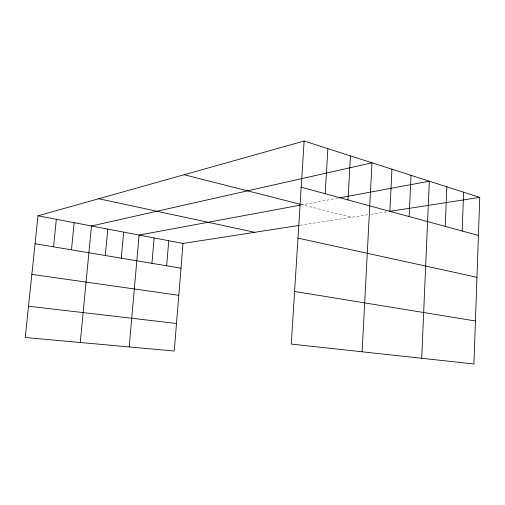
<?xml version="1.0" encoding="UTF-8"?>
<svg xmlns="http://www.w3.org/2000/svg" width="505" height="505" viewBox="0 0 505 505"><rect width="100%" height="100%" fill="white"/><g stroke="black" fill="none" stroke-linecap="round" stroke-linejoin="round"><path stroke-width="0.38" stroke-dasharray="2.52 1.89" d="M300.778 205.055L337.997 198.149M300.121 225.262L367.747 214.77M370.84 214.29L387.796 211.658M300.828 204.405L351.512 217.289"/><path stroke-width="0.76" d="M479.75 197.386L473.936 363.966L291.265 344.082L304.124 141.034L479.75 197.386L389.336 211.418M462.17 231.012L463.628 192.209M445.24 226.404L446.83 186.825M421.7 358.279L429.319 181.2L339.518 197.865M409.145 216.582L411.045 175.336M389.885 211.343L391.949 169.213M362.117 351.796L371.996 162.812L91.456 225.981L80.263 342.491M348.002 199.942L350.457 155.9M325.182 193.731L327.859 148.653M299.351 225.382L183.012 243.442L174.257 351.032L25.25 337.491L37.989 215.786L304.124 141.034M166.656 265.788L168.752 240.721M151.936 263.326L154.12 237.931M129.198 346.935L139.083 235.065L300.02 205.2M121.276 258.188L123.643 232.117M105.305 255.511L107.773 229.093M71.47 249.836L74.153 222.68M53.543 246.831L56.339 219.284M28.52 306.245L176.498 323.459M31.853 274.373L178.789 295.292M294.598 291.454L475.439 320.978M35.06 243.738L180.998 268.193M37.989 215.786L183.012 243.442M98.696 198.73L254.735 232.306M297.975 238.126L476.96 277.283M184.148 174.73L300.096 204.216M301.201 187.203L478.424 235.437"/></g></svg>
